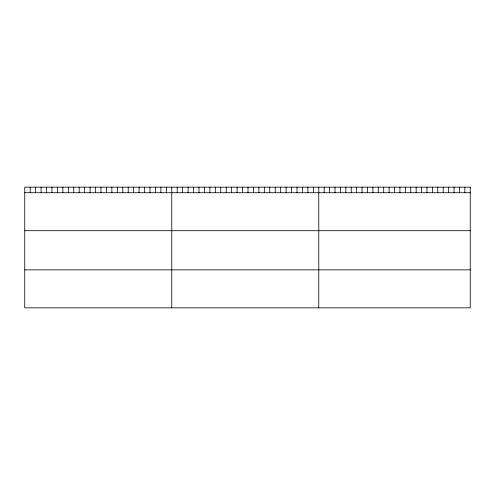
<?xml version="1.0" encoding="UTF-8"?>
<svg xmlns="http://www.w3.org/2000/svg" width="495" height="495" viewBox="0 0 495 495"><rect width="100%" height="100%" fill="white"/><g stroke="black" fill="none" stroke-linecap="round" stroke-linejoin="round"><path stroke-width="0.74" d="M24.75 192.722L470.25 192.722M24.75 230.713L470.25 230.713M24.75 269.855L470.25 269.855M464.842 187.16L464.842 192.722M459.428 187.16L459.428 192.722M454.02 187.16L454.02 192.722M448.612 187.16L448.612 192.722M443.204 187.16L443.204 192.722M437.79 187.16L437.79 192.722M432.382 187.16L432.382 192.722M426.975 187.16L426.975 192.722M421.561 187.16L421.561 192.722M416.153 187.16L416.153 192.722M410.745 187.16L410.745 192.722M405.337 187.16L405.337 192.722M399.923 187.16L399.923 192.722M394.515 187.16L394.515 192.722M389.107 187.16L389.107 192.722M383.693 187.16L383.693 192.722M378.285 187.16L378.285 192.722M372.877 187.16L372.877 192.722M367.469 187.16L367.469 192.722M362.055 187.16L362.055 192.722M356.647 187.16L356.647 192.722M351.24 187.16L351.24 192.722M345.826 187.16L345.826 192.722M340.418 187.16L340.418 192.722M335.01 187.16L335.01 192.722M329.602 187.16L329.602 192.722M324.188 187.16L324.188 192.722M318.78 187.16L318.78 307.841M313.335 187.16L313.335 192.722M307.89 187.16L307.89 192.722M302.445 187.16L302.445 192.722M297 187.16L297 192.722M291.555 187.16L291.555 192.722M286.11 187.16L286.11 192.722M280.665 187.16L280.665 192.722M275.22 187.16L275.22 192.722M269.775 187.16L269.775 192.722M264.33 187.16L264.33 192.722M258.885 187.16L258.885 192.722M253.44 187.16L253.44 192.722M247.995 187.16L247.995 192.722M242.55 187.16L242.55 192.722M237.105 187.16L237.105 192.722M231.66 187.16L231.66 192.722M226.215 187.16L226.215 192.722M220.77 187.16L220.77 192.722M215.325 187.16L215.325 192.722M209.88 187.16L209.88 192.722M204.435 187.16L204.435 192.722M198.99 187.16L198.99 192.722M193.545 187.16L193.545 192.722M188.1 187.16L188.1 192.722M182.655 187.16L182.655 192.722M177.21 187.16L177.21 192.722M171.765 187.16L171.765 307.841M166.32 187.16L166.32 192.722M160.875 187.16L160.875 192.722M155.43 187.16L155.43 192.722M149.985 187.16L149.985 192.722M144.54 187.16L144.54 192.722M139.095 187.16L139.095 192.722M133.65 187.16L133.65 192.722M128.205 187.16L128.205 192.722M122.76 187.16L122.76 192.722M117.315 187.16L117.315 192.722M111.87 187.16L111.87 192.722M106.425 187.16L106.425 192.722M100.98 187.16L100.98 192.722M95.535 187.16L95.535 192.722M90.09 187.16L90.09 192.722M84.645 187.16L84.645 192.722M79.2 187.16L79.2 192.722M73.755 187.16L73.755 192.722M68.31 187.16L68.31 192.722M62.865 187.16L62.865 192.722M57.42 187.16L57.42 192.722M51.975 187.16L51.975 192.722M46.53 187.16L46.53 192.722M41.085 187.16L41.085 192.722M35.64 187.16L35.64 192.722M30.195 187.16L30.195 192.722M470.25 187.16L24.75 187.16L24.75 307.841L470.25 307.841L470.25 187.16"/></g></svg>
